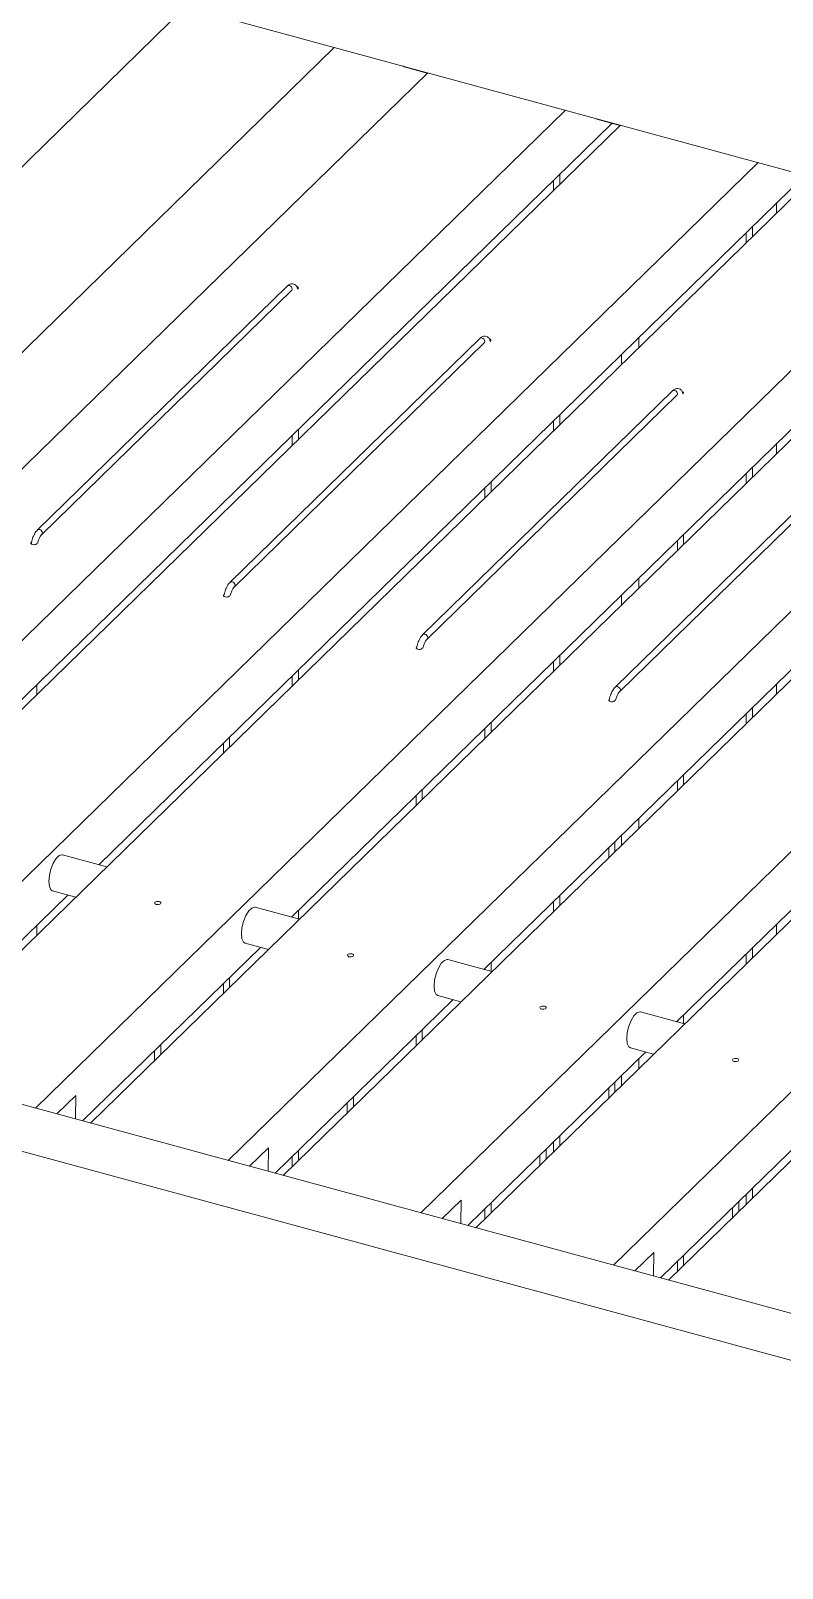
# Model space of a CAD drawing. Header units: millimetres. Extents: x 173 to 1125, y 0 to 736.
# Drawn here: x 852.9 to 889.2, y 551.2 to 625.3 of the extents above; entities that cross this region are included whole.
import ezdxf

# ---------------------------------------------------------------- set-up
doc = ezdxf.new("R2010")
doc.units = ezdxf.units.MM

msp = doc.modelspace()

# ---------------------------------------------------------------- linework, layer by layer
at = {"color": 7, "linetype": 'Continuous', "lineweight": 15}
for p, q in [((808.946, 640.438), (930.73, 607.34)), ((814.472, 581.621), (860.405, 626.453)), ((821.636, 579.674), (867.569, 624.506)), ((870.944, 623.562), (870.869, 623.609)), ((870.944, 623.562), (872.055, 623.26)), ((827.964, 580.226), (872.077, 623.281)), ((834.598, 578.423), (878.71, 621.478)), ((837.251, 577.702), (881.363, 620.757)), ((846.927, 587.628), (880.955, 620.841)), ((880.23, 621.038), (880.155, 621.085)), ((880.23, 621.038), (881.342, 620.736)), ((880.23, 621.038), (881.342, 620.736)), ((843.884, 575.899), (887.996, 618.954)), ((846.537, 575.178), (890.649, 618.233)), ((856.213, 585.104), (890.242, 618.317)), ((878.439, 617.903), (878.439, 618.385)), ((878.139, 618.092), (878.139, 617.61)), ((888.886, 616.512), (888.886, 616.994)), ((853.17, 573.375), (897.282, 616.43)), ((855.824, 572.654), (899.936, 615.709)), ((865.5, 582.58), (899.528, 615.793)), ((887.426, 615.569), (887.426, 615.086)), ((887.426, 615.569), (887.426, 615.086)), ((887.726, 615.379), (887.726, 615.861)), ((887.726, 615.379), (887.726, 615.861)), ((862.457, 570.851), (906.569, 613.906)), ((865.304, 612.998), (853.263, 601.246)), ((865.11, 570.13), (909.222, 613.185)), ((874.786, 580.057), (908.815, 613.27)), ((853.472, 601.031), (865.513, 612.784)), ((871.743, 568.328), (915.855, 611.382)), ((884.072, 577.533), (918.101, 610.746)), ((874.59, 610.474), (862.549, 598.722)), ((874.59, 610.474), (862.549, 598.722)), ((862.759, 598.508), (874.8, 610.26)), ((862.759, 598.508), (874.8, 610.26)), ((874.396, 567.606), (918.508, 610.661)), ((882.253, 610.038), (882.253, 610.52)), ((881.42, 609.707), (881.42, 609.225)), ((881.029, 565.804), (925.142, 608.859)), ((883.876, 607.951), (871.836, 596.198)), ((883.876, 607.951), (871.836, 596.198)), ((883.876, 607.951), (871.836, 596.198)), ((883.683, 565.083), (927.795, 608.137)), ((872.045, 595.984), (884.086, 607.736)), ((872.045, 595.984), (884.086, 607.736)), ((872.045, 595.984), (884.086, 607.736)), ((878.139, 606.505), (878.139, 606.023)), ((878.439, 606.315), (878.439, 606.798)), ((865.538, 605.794), (865.538, 605.312)), ((865.838, 605.604), (865.838, 606.086)), ((893.163, 605.427), (881.122, 593.675)), ((893.163, 605.427), (881.122, 593.675)), ((893.163, 605.427), (881.122, 593.675)), ((893.163, 605.427), (881.122, 593.675)), ((881.332, 593.46), (893.372, 605.212)), ((881.332, 593.46), (893.372, 605.212)), ((881.332, 593.46), (893.372, 605.212)), ((881.332, 593.46), (893.372, 605.212)), ((888.886, 604.924), (888.886, 605.406)), ((887.726, 603.792), (887.726, 604.274)), ((887.726, 603.792), (887.726, 604.274)), ((875.125, 603.08), (875.125, 603.563)), ((875.125, 603.08), (875.125, 603.563)), ((887.426, 603.981), (887.426, 603.499)), ((887.426, 603.981), (887.426, 603.499)), ((874.825, 603.27), (874.825, 602.788)), ((874.825, 603.27), (874.825, 602.788)), ((853.474, 601.033), (853.472, 601.031)), ((884.111, 600.746), (884.111, 600.264)), ((884.111, 600.746), (884.111, 600.264)), ((884.111, 600.746), (884.111, 600.264)), ((884.411, 600.557), (884.411, 601.039)), ((884.411, 600.557), (884.411, 601.039)), ((884.411, 600.557), (884.411, 601.039)), ((882.253, 598.45), (882.253, 598.932)), ((862.76, 598.509), (862.759, 598.508)), ((881.42, 598.119), (881.42, 597.637)), ((872.047, 595.985), (872.045, 595.984)), ((878.439, 594.728), (878.439, 595.21)), ((865.838, 594.017), (865.838, 594.499)), ((878.139, 594.917), (878.139, 594.435)), ((853.238, 593.306), (853.238, 593.788)), ((865.538, 594.206), (865.538, 593.724)), ((888.886, 593.337), (888.886, 593.819)), ((881.333, 593.462), (881.332, 593.46)), ((887.426, 592.393), (887.426, 591.911)), ((887.426, 592.393), (887.426, 591.911)), ((887.726, 592.204), (887.726, 592.686)), ((887.726, 592.204), (887.726, 592.686)), ((874.825, 591.682), (874.825, 591.2)), ((874.825, 591.682), (874.825, 591.2)), ((875.125, 591.493), (875.125, 591.975)), ((875.125, 591.493), (875.125, 591.975)), ((862.224, 590.971), (862.224, 590.489)), ((862.224, 590.971), (862.224, 590.489)), ((862.524, 590.782), (862.524, 591.264)), ((862.524, 590.782), (862.524, 591.264)), ((884.411, 588.969), (884.411, 589.451)), ((884.411, 588.969), (884.411, 589.451)), ((884.411, 588.969), (884.411, 589.451)), ((871.81, 588.258), (871.81, 588.74)), ((871.81, 588.258), (871.81, 588.74)), ((871.81, 588.258), (871.81, 588.74)), ((884.111, 589.158), (884.111, 588.676)), ((884.111, 589.158), (884.111, 588.676)), ((884.111, 589.158), (884.111, 588.676)), ((871.51, 588.447), (871.51, 587.965)), ((871.51, 588.447), (871.51, 587.965)), ((871.51, 588.447), (871.51, 587.965)), ((882.253, 586.863), (882.253, 587.345)), ((881.42, 586.532), (881.42, 586.049)), ((856.6, 584.999), (854.465, 585.579)), ((856.6, 584.999), (854.465, 585.579)), ((856.6, 584.999), (854.465, 585.579)), ((880.797, 585.923), (880.797, 585.441)), ((880.797, 585.923), (880.797, 585.441)), ((880.797, 585.923), (880.797, 585.441)), ((880.797, 585.923), (880.797, 585.441)), ((881.097, 585.734), (881.097, 586.216)), ((881.097, 585.734), (881.097, 586.216)), ((881.097, 585.734), (881.097, 586.216)), ((881.097, 585.734), (881.097, 586.216)), ((846.151, 575.283), (854.718, 583.645)), ((853.993, 583.842), (855.105, 583.54)), ((853.993, 583.842), (855.105, 583.54)), ((853.993, 583.842), (855.105, 583.54)), ((878.139, 583.329), (878.139, 582.847)), ((878.439, 583.14), (878.439, 583.622)), ((865.886, 582.475), (863.752, 583.055)), ((865.886, 582.475), (863.752, 583.055)), ((865.886, 582.475), (863.752, 583.055)), ((865.886, 582.475), (863.752, 583.055)), ((865.538, 582.618), (865.538, 582.57)), ((865.838, 582.488), (865.838, 582.911)), ((853.238, 581.718), (853.238, 582.2)), ((888.886, 581.749), (888.886, 582.231)), ((928.26, 552.968), (823.456, 581.451)), ((855.437, 572.759), (864.005, 581.121)), ((863.28, 581.318), (864.391, 581.016)), ((863.28, 581.318), (864.391, 581.016)), ((863.28, 581.318), (864.391, 581.016)), ((863.28, 581.318), (864.391, 581.016)), ((887.726, 580.616), (887.726, 581.098)), ((887.726, 580.616), (887.726, 581.098)), ((875.172, 579.952), (873.038, 580.532)), ((875.172, 579.952), (873.038, 580.532)), ((875.172, 579.952), (873.038, 580.532)), ((875.172, 579.952), (873.038, 580.532)), ((875.172, 579.952), (873.038, 580.532)), ((875.125, 579.964), (875.125, 580.387)), ((875.125, 579.964), (875.125, 580.387)), ((887.426, 580.806), (887.426, 580.323)), ((887.426, 580.806), (887.426, 580.323)), ((926.44, 551.191), (821.636, 579.674)), ((862.524, 579.194), (862.524, 579.676)), ((862.524, 579.194), (862.524, 579.676)), ((874.825, 580.094), (874.825, 580.046)), ((874.825, 580.094), (874.825, 580.046)), ((862.224, 579.383), (862.224, 578.901)), ((862.224, 579.383), (862.224, 578.901)), ((864.724, 570.235), (873.291, 578.597)), ((872.566, 578.795), (873.677, 578.492)), ((872.566, 578.795), (873.677, 578.492)), ((872.566, 578.795), (873.677, 578.492)), ((872.566, 578.795), (873.677, 578.492)), ((872.566, 578.795), (873.677, 578.492)), ((884.459, 577.428), (882.324, 578.008)), ((884.459, 577.428), (882.324, 578.008)), ((884.459, 577.428), (882.324, 578.008)), ((884.459, 577.428), (882.324, 578.008)), ((884.459, 577.428), (882.324, 578.008)), ((884.459, 577.428), (882.324, 578.008)), ((884.111, 577.571), (884.111, 577.522)), ((884.111, 577.571), (884.111, 577.522)), ((884.111, 577.571), (884.111, 577.522)), ((884.411, 577.441), (884.411, 577.863)), ((884.411, 577.441), (884.411, 577.863)), ((884.411, 577.441), (884.411, 577.863)), ((871.51, 576.86), (871.51, 576.377)), ((871.51, 576.86), (871.51, 576.377)), ((871.51, 576.86), (871.51, 576.377)), ((871.81, 576.67), (871.81, 577.152)), ((871.81, 576.67), (871.81, 577.152)), ((871.81, 576.67), (871.81, 577.152)), ((858.91, 576.148), (858.91, 575.666)), ((858.91, 576.148), (858.91, 575.666)), ((858.91, 576.148), (858.91, 575.666)), ((859.21, 575.959), (859.21, 576.441)), ((859.21, 575.959), (859.21, 576.441)), ((859.21, 575.959), (859.21, 576.441)), ((874.01, 567.712), (882.577, 576.074)), ((881.852, 576.271), (882.964, 575.969)), ((881.852, 576.271), (882.964, 575.969)), ((881.852, 576.271), (882.964, 575.969)), ((881.852, 576.271), (882.964, 575.969)), ((881.852, 576.271), (882.964, 575.969)), ((881.852, 576.271), (882.964, 575.969)), ((882.253, 575.275), (882.253, 575.757)), ((881.097, 574.146), (881.097, 574.629)), ((881.097, 574.146), (881.097, 574.629)), ((881.097, 574.146), (881.097, 574.629)), ((881.097, 574.146), (881.097, 574.629)), ((881.42, 574.944), (881.42, 574.462)), ((854.201, 573.095), (855.113, 573.986)), ((855.113, 573.986), (855.101, 572.851)), ((868.496, 573.435), (868.496, 573.917)), ((868.496, 573.435), (868.496, 573.917)), ((868.496, 573.435), (868.496, 573.917)), ((868.496, 573.435), (868.496, 573.917)), ((880.797, 574.336), (880.797, 573.854)), ((880.797, 574.336), (880.797, 573.854)), ((880.797, 574.336), (880.797, 573.854)), ((880.797, 574.336), (880.797, 573.854)), ((868.196, 573.625), (868.196, 573.142)), ((868.196, 573.625), (868.196, 573.142)), ((868.196, 573.625), (868.196, 573.142)), ((868.196, 573.625), (868.196, 573.142)), ((883.296, 565.188), (891.864, 573.55)), ((863.487, 570.571), (864.4, 571.462)), ((864.4, 571.462), (864.387, 570.327)), ((878.139, 571.742), (878.139, 571.26)), ((878.439, 571.552), (878.439, 572.035)), ((865.538, 571.031), (865.538, 570.549)), ((865.838, 570.841), (865.838, 571.323)), ((877.482, 571.101), (877.482, 570.619)), ((877.482, 571.101), (877.482, 570.619)), ((877.482, 571.101), (877.482, 570.619)), ((877.482, 571.101), (877.482, 570.619)), ((877.482, 571.101), (877.482, 570.619)), ((877.782, 570.911), (877.782, 571.394)), ((877.782, 570.911), (877.782, 571.394)), ((877.782, 570.911), (877.782, 571.394)), ((877.782, 570.911), (877.782, 571.394)), ((877.782, 570.911), (877.782, 571.394)), ((887.426, 569.218), (887.426, 568.736)), ((887.426, 569.218), (887.426, 568.736)), ((887.726, 569.029), (887.726, 569.511)), ((887.726, 569.029), (887.726, 569.511)), ((872.773, 568.048), (873.686, 568.938)), ((873.686, 568.938), (873.673, 567.803)), ((874.825, 568.507), (874.825, 568.025)), ((874.825, 568.507), (874.825, 568.025)), ((875.125, 568.318), (875.125, 568.8)), ((875.125, 568.318), (875.125, 568.8)), ((886.769, 568.577), (886.769, 568.095)), ((886.769, 568.577), (886.769, 568.095)), ((886.769, 568.577), (886.769, 568.095)), ((886.769, 568.577), (886.769, 568.095)), ((886.769, 568.577), (886.769, 568.095)), ((886.769, 568.577), (886.769, 568.095)), ((887.069, 568.388), (887.069, 568.87)), ((887.069, 568.388), (887.069, 568.87)), ((887.069, 568.388), (887.069, 568.87)), ((887.069, 568.388), (887.069, 568.87)), ((887.069, 568.388), (887.069, 568.87)), ((887.069, 568.388), (887.069, 568.87)), ((882.06, 565.524), (882.972, 566.414)), ((882.972, 566.414), (882.96, 565.279)), ((884.411, 565.794), (884.411, 566.276)), ((884.411, 565.794), (884.411, 566.276)), ((884.411, 565.794), (884.411, 566.276)), ((884.111, 565.983), (884.111, 565.501)), ((884.111, 565.983), (884.111, 565.501)), ((884.111, 565.983), (884.111, 565.501))]:
    msp.add_line(p, q, dxfattribs=at)
at = {"color": 8, "linetype": 'Continuous', "lineweight": 15, "flags": 128}
for points in [[(865.304, 612.998), (865.315, 613.007), (865.358, 613.024), (865.408, 613.02), (865.459, 612.996), (865.502, 612.956), (865.531, 612.907), (865.541, 612.855), (865.531, 612.808), (865.513, 612.784)], [(874.59, 610.474), (874.601, 610.484), (874.644, 610.5), (874.695, 610.496), (874.746, 610.472), (874.789, 610.433), (874.817, 610.383), (874.827, 610.331), (874.817, 610.285), (874.8, 610.26)], [(874.59, 610.474), (874.601, 610.484), (874.644, 610.5), (874.695, 610.496), (874.746, 610.472), (874.789, 610.433), (874.817, 610.383), (874.827, 610.331), (874.817, 610.285), (874.8, 610.26)], [(883.876, 607.951), (883.887, 607.96), (883.93, 607.976), (883.981, 607.972), (884.032, 607.948), (884.075, 607.909), (884.104, 607.859), (884.114, 607.807), (884.104, 607.761), (884.086, 607.736)], [(883.876, 607.951), (883.887, 607.96), (883.93, 607.976), (883.981, 607.972), (884.032, 607.948), (884.075, 607.909), (884.104, 607.859), (884.114, 607.807), (884.104, 607.761), (884.086, 607.736)], [(883.876, 607.951), (883.887, 607.96), (883.93, 607.976), (883.981, 607.972), (884.032, 607.948), (884.075, 607.909), (884.104, 607.859), (884.114, 607.807), (884.104, 607.761), (884.086, 607.736)], [(853.263, 601.246), (853.274, 601.255), (853.317, 601.271), (853.368, 601.267), (853.418, 601.244), (853.462, 601.204), (853.49, 601.155), (853.5, 601.103), (853.49, 601.056), (853.474, 601.033)], [(862.549, 598.722), (862.56, 598.731), (862.603, 598.748), (862.654, 598.744), (862.705, 598.72), (862.748, 598.68), (862.777, 598.631), (862.787, 598.579), (862.777, 598.532), (862.76, 598.509)], [(862.549, 598.722), (862.56, 598.731), (862.603, 598.748), (862.654, 598.744), (862.705, 598.72), (862.748, 598.68), (862.777, 598.631), (862.787, 598.579), (862.777, 598.532), (862.76, 598.509)], [(871.836, 596.198), (871.847, 596.208), (871.89, 596.224), (871.94, 596.22), (871.991, 596.196), (872.034, 596.157), (872.063, 596.107), (872.073, 596.055), (872.063, 596.009), (872.047, 595.985)], [(871.836, 596.198), (871.847, 596.208), (871.89, 596.224), (871.94, 596.22), (871.991, 596.196), (872.034, 596.157), (872.063, 596.107), (872.073, 596.055), (872.063, 596.009), (872.047, 595.985)], [(871.836, 596.198), (871.847, 596.208), (871.89, 596.224), (871.94, 596.22), (871.991, 596.196), (872.034, 596.157), (872.063, 596.107), (872.073, 596.055), (872.063, 596.009), (872.047, 595.985)], [(881.122, 593.675), (881.133, 593.684), (881.176, 593.7), (881.227, 593.696), (881.278, 593.672), (881.321, 593.633), (881.349, 593.583), (881.36, 593.531), (881.349, 593.485), (881.333, 593.462)], [(881.122, 593.675), (881.133, 593.684), (881.176, 593.7), (881.227, 593.696), (881.278, 593.672), (881.321, 593.633), (881.349, 593.583), (881.36, 593.531), (881.349, 593.485), (881.333, 593.462)], [(881.122, 593.675), (881.133, 593.684), (881.176, 593.7), (881.227, 593.696), (881.278, 593.672), (881.321, 593.633), (881.349, 593.583), (881.36, 593.531), (881.349, 593.485), (881.333, 593.462)], [(881.122, 593.675), (881.133, 593.684), (881.176, 593.7), (881.227, 593.696), (881.278, 593.672), (881.321, 593.633), (881.349, 593.583), (881.36, 593.531), (881.349, 593.485), (881.333, 593.462)]]:
    msp.add_lwpolyline(points, dxfattribs=at)
at = {"color": 7, "linetype": 'Continuous', "lineweight": 15, "flags": 128}
for points in [[(865.799, 612.855), (865.821, 612.871), (865.838, 612.9), (865.832, 612.93), (865.804, 612.956), (865.769, 612.972)], [(875.086, 610.331), (875.108, 610.347), (875.124, 610.376), (875.118, 610.406), (875.09, 610.433), (875.055, 610.449)], [(875.086, 610.331), (875.108, 610.347), (875.124, 610.376), (875.118, 610.406), (875.09, 610.433), (875.055, 610.449)], [(884.372, 607.807), (884.394, 607.823), (884.411, 607.852), (884.405, 607.882), (884.377, 607.909), (884.342, 607.925)], [(884.372, 607.807), (884.394, 607.823), (884.411, 607.852), (884.405, 607.882), (884.377, 607.909), (884.342, 607.925)], [(884.372, 607.807), (884.394, 607.823), (884.411, 607.852), (884.405, 607.882), (884.377, 607.909), (884.342, 607.925)], [(852.975, 600.66), (852.955, 600.644), (852.938, 600.616), (852.944, 600.586), (852.972, 600.559), (853.018, 600.54), (853.074, 600.531), (853.132, 600.535), (853.183, 600.549), (853.22, 600.572), (853.234, 600.591)], [(862.262, 598.136), (862.241, 598.121), (862.225, 598.092), (862.231, 598.062), (862.259, 598.035), (862.304, 598.016), (862.36, 598.008), (862.418, 598.011), (862.47, 598.025), (862.507, 598.048), (862.52, 598.067)], [(862.262, 598.136), (862.241, 598.121), (862.225, 598.092), (862.231, 598.062), (862.259, 598.035), (862.304, 598.016), (862.36, 598.008), (862.418, 598.011), (862.47, 598.025), (862.507, 598.048), (862.52, 598.067)], [(871.548, 595.612), (871.528, 595.597), (871.511, 595.568), (871.517, 595.538), (871.545, 595.511), (871.59, 595.492), (871.647, 595.484), (871.705, 595.487), (871.756, 595.501), (871.793, 595.525), (871.806, 595.543)], [(871.548, 595.612), (871.528, 595.597), (871.511, 595.568), (871.517, 595.538), (871.545, 595.511), (871.59, 595.492), (871.647, 595.484), (871.705, 595.487), (871.756, 595.501), (871.793, 595.525), (871.806, 595.543)], [(871.548, 595.612), (871.528, 595.597), (871.511, 595.568), (871.517, 595.538), (871.545, 595.511), (871.59, 595.492), (871.647, 595.484), (871.705, 595.487), (871.756, 595.501), (871.793, 595.525), (871.806, 595.543)], [(880.835, 593.088), (880.814, 593.073), (880.797, 593.044), (880.804, 593.014), (880.831, 592.988), (880.877, 592.969), (880.933, 592.96), (880.991, 592.963), (881.043, 592.977), (881.08, 593.001), (881.093, 593.019)], [(880.835, 593.088), (880.814, 593.073), (880.797, 593.044), (880.804, 593.014), (880.831, 592.988), (880.877, 592.969), (880.933, 592.96), (880.991, 592.963), (881.043, 592.977), (881.08, 593.001), (881.093, 593.019)], [(880.835, 593.088), (880.814, 593.073), (880.797, 593.044), (880.804, 593.014), (880.831, 592.988), (880.877, 592.969), (880.933, 592.96), (880.991, 592.963), (881.043, 592.977), (881.08, 593.001), (881.093, 593.019)], [(880.835, 593.088), (880.814, 593.073), (880.797, 593.044), (880.804, 593.014), (880.831, 592.988), (880.877, 592.969), (880.933, 592.96), (880.991, 592.963), (881.043, 592.977), (881.08, 593.001), (881.093, 593.019)], [(854.465, 585.579), (854.439, 585.584), (854.302, 585.542), (854.156, 585.399), (854.019, 585.174), (853.907, 584.893), (853.835, 584.589), (853.809, 584.301), (853.835, 584.062), (853.907, 583.901), (853.993, 583.842)], [(854.465, 585.579), (854.439, 585.584), (854.302, 585.542), (854.156, 585.399), (854.019, 585.174), (853.907, 584.893), (853.835, 584.589), (853.809, 584.301), (853.835, 584.062), (853.907, 583.901), (853.993, 583.842)], [(854.465, 585.579), (854.439, 585.584), (854.302, 585.542), (854.156, 585.399), (854.019, 585.174), (853.907, 584.893), (853.835, 584.589), (853.809, 584.301), (853.835, 584.062), (853.907, 583.901), (853.993, 583.842)], [(858.99, 583.194), (858.944, 583.213), (858.916, 583.239), (858.91, 583.269), (858.927, 583.298), (858.964, 583.321), (859.015, 583.336), (859.074, 583.339), (859.13, 583.33), (859.175, 583.311), (859.203, 583.285), (859.209, 583.255), (859.192, 583.226), (859.155, 583.202), (859.104, 583.188), (859.046, 583.185), (858.99, 583.194)], [(858.99, 583.194), (858.944, 583.213), (858.916, 583.239), (858.91, 583.269), (858.927, 583.298), (858.964, 583.321), (859.015, 583.336), (859.074, 583.339), (859.13, 583.33), (859.175, 583.311), (859.203, 583.285), (859.209, 583.255), (859.192, 583.226), (859.155, 583.202), (859.104, 583.188), (859.046, 583.185), (858.99, 583.194)], [(858.99, 583.194), (858.944, 583.213), (858.916, 583.239), (858.91, 583.269), (858.927, 583.298), (858.964, 583.321), (859.015, 583.336), (859.074, 583.339), (859.13, 583.33), (859.175, 583.311), (859.203, 583.285), (859.209, 583.255), (859.192, 583.226), (859.155, 583.202), (859.104, 583.188), (859.046, 583.185), (858.99, 583.194)], [(859.13, 583.33), (859.074, 583.339), (859.015, 583.336), (858.964, 583.321), (858.927, 583.298), (858.91, 583.269), (858.916, 583.239), (858.944, 583.213), (858.99, 583.194), (859.046, 583.185), (859.104, 583.188), (859.155, 583.202), (859.192, 583.226), (859.209, 583.255), (859.203, 583.285), (859.175, 583.311), (859.13, 583.33)], [(859.13, 583.33), (859.074, 583.339), (859.015, 583.336), (858.964, 583.321), (858.927, 583.298), (858.91, 583.269), (858.916, 583.239), (858.944, 583.213), (858.99, 583.194), (859.046, 583.185), (859.104, 583.188), (859.155, 583.202), (859.192, 583.226), (859.209, 583.255), (859.203, 583.285), (859.175, 583.311), (859.13, 583.33)], [(859.13, 583.33), (859.074, 583.339), (859.015, 583.336), (858.964, 583.321), (858.927, 583.298), (858.91, 583.269), (858.916, 583.239), (858.944, 583.213), (858.99, 583.194), (859.046, 583.185), (859.104, 583.188), (859.155, 583.202), (859.192, 583.226), (859.209, 583.255), (859.203, 583.285), (859.175, 583.311), (859.13, 583.33)], [(863.752, 583.055), (863.726, 583.06), (863.589, 583.018), (863.443, 582.875), (863.306, 582.65), (863.194, 582.369), (863.121, 582.066), (863.096, 581.777), (863.121, 581.538), (863.194, 581.377), (863.28, 581.318)], [(863.752, 583.055), (863.726, 583.06), (863.589, 583.018), (863.443, 582.875), (863.306, 582.65), (863.194, 582.369), (863.121, 582.066), (863.096, 581.777), (863.121, 581.538), (863.194, 581.377), (863.28, 581.318)], [(863.752, 583.055), (863.726, 583.06), (863.589, 583.018), (863.443, 582.875), (863.306, 582.65), (863.194, 582.369), (863.121, 582.066), (863.096, 581.777), (863.121, 581.538), (863.194, 581.377), (863.28, 581.318)], [(863.752, 583.055), (863.726, 583.06), (863.589, 583.018), (863.443, 582.875), (863.306, 582.65), (863.194, 582.369), (863.121, 582.066), (863.096, 581.777), (863.121, 581.538), (863.194, 581.377), (863.28, 581.318)], [(868.276, 580.67), (868.231, 580.689), (868.203, 580.715), (868.197, 580.745), (868.213, 580.774), (868.25, 580.798), (868.302, 580.812), (868.36, 580.815), (868.416, 580.806), (868.462, 580.787), (868.489, 580.761), (868.495, 580.731), (868.479, 580.702), (868.442, 580.679), (868.39, 580.664), (868.332, 580.661), (868.276, 580.67)], [(868.276, 580.67), (868.231, 580.689), (868.203, 580.715), (868.197, 580.745), (868.213, 580.774), (868.25, 580.798), (868.302, 580.812), (868.36, 580.815), (868.416, 580.806), (868.462, 580.787), (868.489, 580.761), (868.495, 580.731), (868.479, 580.702), (868.442, 580.679), (868.39, 580.664), (868.332, 580.661), (868.276, 580.67)], [(868.276, 580.67), (868.231, 580.689), (868.203, 580.715), (868.197, 580.745), (868.213, 580.774), (868.25, 580.798), (868.302, 580.812), (868.36, 580.815), (868.416, 580.806), (868.462, 580.787), (868.489, 580.761), (868.495, 580.731), (868.479, 580.702), (868.442, 580.679), (868.39, 580.664), (868.332, 580.661), (868.276, 580.67)], [(868.276, 580.67), (868.231, 580.689), (868.203, 580.715), (868.197, 580.745), (868.213, 580.774), (868.25, 580.798), (868.302, 580.812), (868.36, 580.815), (868.416, 580.806), (868.462, 580.787), (868.489, 580.761), (868.495, 580.731), (868.479, 580.702), (868.442, 580.679), (868.39, 580.664), (868.332, 580.661), (868.276, 580.67)], [(868.416, 580.806), (868.36, 580.815), (868.302, 580.812), (868.25, 580.798), (868.213, 580.774), (868.197, 580.745), (868.203, 580.715), (868.231, 580.689), (868.276, 580.67), (868.332, 580.661), (868.39, 580.664), (868.442, 580.679), (868.479, 580.702), (868.495, 580.731), (868.489, 580.761), (868.462, 580.787), (868.416, 580.806)], [(868.416, 580.806), (868.36, 580.815), (868.302, 580.812), (868.25, 580.798), (868.213, 580.774), (868.197, 580.745), (868.203, 580.715), (868.231, 580.689), (868.276, 580.67), (868.332, 580.661), (868.39, 580.664), (868.442, 580.679), (868.479, 580.702), (868.495, 580.731), (868.489, 580.761), (868.462, 580.787), (868.416, 580.806)], [(868.416, 580.806), (868.36, 580.815), (868.302, 580.812), (868.25, 580.798), (868.213, 580.774), (868.197, 580.745), (868.203, 580.715), (868.231, 580.689), (868.276, 580.67), (868.332, 580.661), (868.39, 580.664), (868.442, 580.679), (868.479, 580.702), (868.495, 580.731), (868.489, 580.761), (868.462, 580.787), (868.416, 580.806)], [(868.416, 580.806), (868.36, 580.815), (868.302, 580.812), (868.25, 580.798), (868.213, 580.774), (868.197, 580.745), (868.203, 580.715), (868.231, 580.689), (868.276, 580.67), (868.332, 580.661), (868.39, 580.664), (868.442, 580.679), (868.479, 580.702), (868.495, 580.731), (868.489, 580.761), (868.462, 580.787), (868.416, 580.806)], [(873.038, 580.532), (873.012, 580.536), (872.875, 580.494), (872.729, 580.352), (872.592, 580.126), (872.48, 579.845), (872.407, 579.542), (872.382, 579.253), (872.407, 579.014), (872.48, 578.853), (872.566, 578.795)], [(873.038, 580.532), (873.012, 580.536), (872.875, 580.494), (872.729, 580.352), (872.592, 580.126), (872.48, 579.845), (872.407, 579.542), (872.382, 579.253), (872.407, 579.014), (872.48, 578.853), (872.566, 578.795)], [(873.038, 580.532), (873.012, 580.536), (872.875, 580.494), (872.729, 580.352), (872.592, 580.126), (872.48, 579.845), (872.407, 579.542), (872.382, 579.253), (872.407, 579.014), (872.48, 578.853), (872.566, 578.795)], [(873.038, 580.532), (873.012, 580.536), (872.875, 580.494), (872.729, 580.352), (872.592, 580.126), (872.48, 579.845), (872.407, 579.542), (872.382, 579.253), (872.407, 579.014), (872.48, 578.853), (872.566, 578.795)], [(873.038, 580.532), (873.012, 580.536), (872.875, 580.494), (872.729, 580.352), (872.592, 580.126), (872.48, 579.845), (872.407, 579.542), (872.382, 579.253), (872.407, 579.014), (872.48, 578.853), (872.566, 578.795)], [(877.562, 578.146), (877.517, 578.165), (877.489, 578.191), (877.483, 578.221), (877.5, 578.25), (877.537, 578.274), (877.588, 578.288), (877.646, 578.291), (877.702, 578.283), (877.748, 578.264), (877.776, 578.237), (877.782, 578.207), (877.765, 578.178), (877.728, 578.155), (877.677, 578.14), (877.619, 578.137), (877.562, 578.146)], [(877.562, 578.146), (877.517, 578.165), (877.489, 578.191), (877.483, 578.221), (877.5, 578.25), (877.537, 578.274), (877.588, 578.288), (877.646, 578.291), (877.702, 578.283), (877.748, 578.264), (877.776, 578.237), (877.782, 578.207), (877.765, 578.178), (877.728, 578.155), (877.677, 578.14), (877.619, 578.137), (877.562, 578.146)], [(877.562, 578.146), (877.517, 578.165), (877.489, 578.191), (877.483, 578.221), (877.5, 578.25), (877.537, 578.274), (877.588, 578.288), (877.646, 578.291), (877.702, 578.283), (877.748, 578.264), (877.776, 578.237), (877.782, 578.207), (877.765, 578.178), (877.728, 578.155), (877.677, 578.14), (877.619, 578.137), (877.562, 578.146)], [(877.562, 578.146), (877.517, 578.165), (877.489, 578.191), (877.483, 578.221), (877.5, 578.25), (877.537, 578.274), (877.588, 578.288), (877.646, 578.291), (877.702, 578.283), (877.748, 578.264), (877.776, 578.237), (877.782, 578.207), (877.765, 578.178), (877.728, 578.155), (877.677, 578.14), (877.619, 578.137), (877.562, 578.146)], [(877.562, 578.146), (877.517, 578.165), (877.489, 578.191), (877.483, 578.221), (877.5, 578.25), (877.537, 578.274), (877.588, 578.288), (877.646, 578.291), (877.702, 578.283), (877.748, 578.264), (877.776, 578.237), (877.782, 578.207), (877.765, 578.178), (877.728, 578.155), (877.677, 578.14), (877.619, 578.137), (877.562, 578.146)], [(877.702, 578.283), (877.646, 578.291), (877.588, 578.288), (877.537, 578.274), (877.5, 578.25), (877.483, 578.221), (877.489, 578.191), (877.517, 578.165), (877.562, 578.146), (877.619, 578.137), (877.677, 578.14), (877.728, 578.155), (877.765, 578.178), (877.782, 578.207), (877.776, 578.237), (877.748, 578.264), (877.702, 578.283)], [(877.702, 578.283), (877.646, 578.291), (877.588, 578.288), (877.537, 578.274), (877.5, 578.25), (877.483, 578.221), (877.489, 578.191), (877.517, 578.165), (877.562, 578.146), (877.619, 578.137), (877.677, 578.14), (877.728, 578.155), (877.765, 578.178), (877.782, 578.207), (877.776, 578.237), (877.748, 578.264), (877.702, 578.283)], [(877.702, 578.283), (877.646, 578.291), (877.588, 578.288), (877.537, 578.274), (877.5, 578.25), (877.483, 578.221), (877.489, 578.191), (877.517, 578.165), (877.562, 578.146), (877.619, 578.137), (877.677, 578.14), (877.728, 578.155), (877.765, 578.178), (877.782, 578.207), (877.776, 578.237), (877.748, 578.264), (877.702, 578.283)], [(877.702, 578.283), (877.646, 578.291), (877.588, 578.288), (877.537, 578.274), (877.5, 578.25), (877.483, 578.221), (877.489, 578.191), (877.517, 578.165), (877.562, 578.146), (877.619, 578.137), (877.677, 578.14), (877.728, 578.155), (877.765, 578.178), (877.782, 578.207), (877.776, 578.237), (877.748, 578.264), (877.702, 578.283)], [(877.702, 578.283), (877.646, 578.291), (877.588, 578.288), (877.537, 578.274), (877.5, 578.25), (877.483, 578.221), (877.489, 578.191), (877.517, 578.165), (877.562, 578.146), (877.619, 578.137), (877.677, 578.14), (877.728, 578.155), (877.765, 578.178), (877.782, 578.207), (877.776, 578.237), (877.748, 578.264), (877.702, 578.283)], [(882.324, 578.008), (882.298, 578.012), (882.161, 577.97), (882.015, 577.828), (881.878, 577.602), (881.767, 577.321), (881.694, 577.018), (881.668, 576.729), (881.694, 576.49), (881.767, 576.329), (881.852, 576.271)], [(882.324, 578.008), (882.298, 578.012), (882.161, 577.97), (882.015, 577.828), (881.878, 577.602), (881.767, 577.321), (881.694, 577.018), (881.668, 576.729), (881.694, 576.49), (881.767, 576.329), (881.852, 576.271)], [(882.324, 578.008), (882.298, 578.012), (882.161, 577.97), (882.015, 577.828), (881.878, 577.602), (881.767, 577.321), (881.694, 577.018), (881.668, 576.729), (881.694, 576.49), (881.767, 576.329), (881.852, 576.271)], [(882.324, 578.008), (882.298, 578.012), (882.161, 577.97), (882.015, 577.828), (881.878, 577.602), (881.767, 577.321), (881.694, 577.018), (881.668, 576.729), (881.694, 576.49), (881.767, 576.329), (881.852, 576.271)], [(882.324, 578.008), (882.298, 578.012), (882.161, 577.97), (882.015, 577.828), (881.878, 577.602), (881.767, 577.321), (881.694, 577.018), (881.668, 576.729), (881.694, 576.49), (881.767, 576.329), (881.852, 576.271)], [(882.324, 578.008), (882.298, 578.012), (882.161, 577.97), (882.015, 577.828), (881.878, 577.602), (881.767, 577.321), (881.694, 577.018), (881.668, 576.729), (881.694, 576.49), (881.767, 576.329), (881.852, 576.271)], [(886.849, 575.622), (886.803, 575.641), (886.776, 575.668), (886.769, 575.698), (886.786, 575.726), (886.823, 575.75), (886.875, 575.764), (886.933, 575.767), (886.989, 575.759), (887.034, 575.74), (887.062, 575.713), (887.068, 575.683), (887.052, 575.654), (887.015, 575.631), (886.963, 575.617), (886.905, 575.613), (886.849, 575.622)], [(886.849, 575.622), (886.803, 575.641), (886.776, 575.668), (886.769, 575.698), (886.786, 575.726), (886.823, 575.75), (886.875, 575.764), (886.933, 575.767), (886.989, 575.759), (887.034, 575.74), (887.062, 575.713), (887.068, 575.683), (887.052, 575.654), (887.015, 575.631), (886.963, 575.617), (886.905, 575.613), (886.849, 575.622)], [(886.849, 575.622), (886.803, 575.641), (886.776, 575.668), (886.769, 575.698), (886.786, 575.726), (886.823, 575.75), (886.875, 575.764), (886.933, 575.767), (886.989, 575.759), (887.034, 575.74), (887.062, 575.713), (887.068, 575.683), (887.052, 575.654), (887.015, 575.631), (886.963, 575.617), (886.905, 575.613), (886.849, 575.622)], [(886.849, 575.622), (886.803, 575.641), (886.776, 575.668), (886.769, 575.698), (886.786, 575.726), (886.823, 575.75), (886.875, 575.764), (886.933, 575.767), (886.989, 575.759), (887.034, 575.74), (887.062, 575.713), (887.068, 575.683), (887.052, 575.654), (887.015, 575.631), (886.963, 575.617), (886.905, 575.613), (886.849, 575.622)], [(886.849, 575.622), (886.803, 575.641), (886.776, 575.668), (886.769, 575.698), (886.786, 575.726), (886.823, 575.75), (886.875, 575.764), (886.933, 575.767), (886.989, 575.759), (887.034, 575.74), (887.062, 575.713), (887.068, 575.683), (887.052, 575.654), (887.015, 575.631), (886.963, 575.617), (886.905, 575.613), (886.849, 575.622)], [(886.849, 575.622), (886.803, 575.641), (886.776, 575.668), (886.769, 575.698), (886.786, 575.726), (886.823, 575.75), (886.875, 575.764), (886.933, 575.767), (886.989, 575.759), (887.034, 575.74), (887.062, 575.713), (887.068, 575.683), (887.052, 575.654), (887.015, 575.631), (886.963, 575.617), (886.905, 575.613), (886.849, 575.622)], [(886.989, 575.759), (886.933, 575.767), (886.875, 575.764), (886.823, 575.75), (886.786, 575.726), (886.769, 575.698), (886.776, 575.668), (886.803, 575.641), (886.849, 575.622), (886.905, 575.613), (886.963, 575.617), (887.015, 575.631), (887.052, 575.654), (887.068, 575.683), (887.062, 575.713), (887.034, 575.74), (886.989, 575.759)], [(886.989, 575.759), (886.933, 575.767), (886.875, 575.764), (886.823, 575.75), (886.786, 575.726), (886.769, 575.698), (886.776, 575.668), (886.803, 575.641), (886.849, 575.622), (886.905, 575.613), (886.963, 575.617), (887.015, 575.631), (887.052, 575.654), (887.068, 575.683), (887.062, 575.713), (887.034, 575.74), (886.989, 575.759)], [(886.989, 575.759), (886.933, 575.767), (886.875, 575.764), (886.823, 575.75), (886.786, 575.726), (886.769, 575.698), (886.776, 575.668), (886.803, 575.641), (886.849, 575.622), (886.905, 575.613), (886.963, 575.617), (887.015, 575.631), (887.052, 575.654), (887.068, 575.683), (887.062, 575.713), (887.034, 575.74), (886.989, 575.759)], [(886.989, 575.759), (886.933, 575.767), (886.875, 575.764), (886.823, 575.75), (886.786, 575.726), (886.769, 575.698), (886.776, 575.668), (886.803, 575.641), (886.849, 575.622), (886.905, 575.613), (886.963, 575.617), (887.015, 575.631), (887.052, 575.654), (887.068, 575.683), (887.062, 575.713), (887.034, 575.74), (886.989, 575.759)], [(886.989, 575.759), (886.933, 575.767), (886.875, 575.764), (886.823, 575.75), (886.786, 575.726), (886.769, 575.698), (886.776, 575.668), (886.803, 575.641), (886.849, 575.622), (886.905, 575.613), (886.963, 575.617), (887.015, 575.631), (887.052, 575.654), (887.068, 575.683), (887.062, 575.713), (887.034, 575.74), (886.989, 575.759)], [(886.989, 575.759), (886.933, 575.767), (886.875, 575.764), (886.823, 575.75), (886.786, 575.726), (886.769, 575.698), (886.776, 575.668), (886.803, 575.641), (886.849, 575.622), (886.905, 575.613), (886.963, 575.617), (887.015, 575.631), (887.052, 575.654), (887.068, 575.683), (887.062, 575.713), (887.034, 575.74), (886.989, 575.759)]]:
    msp.add_lwpolyline(points, dxfattribs=at)
at = {"color": 7, "linetype": 'Continuous', "lineweight": 15}
for points, knots in [([(865.802, 612.859), (865.793, 612.899), (865.773, 612.985), (865.684, 613.075), (865.557, 613.119), (865.432, 613.095), (865.353, 613.044), (865.312, 613.006), (865.304, 612.998)], [0, 0, 0, 0, 0.174004, 0.382089, 0.568203, 0.751722, 0.949835, 1, 1, 1, 1]), ([(865.513, 612.784), (865.526, 612.794), (865.546, 612.81), (865.544, 612.809), (865.543, 612.808)], [0, 0, 0, 0, 0.60457, 1, 1, 1, 1]), ([(875.089, 610.335), (875.08, 610.375), (875.06, 610.461), (874.971, 610.552), (874.844, 610.596), (874.718, 610.571), (874.639, 610.521), (874.598, 610.482), (874.59, 610.474)], [0, 0, 0, 0, 0.174004, 0.382089, 0.568203, 0.751722, 0.949835, 1, 1, 1, 1]), ([(875.089, 610.335), (875.08, 610.375), (875.06, 610.461), (874.971, 610.552), (874.844, 610.596), (874.718, 610.571), (874.639, 610.521), (874.598, 610.482), (874.59, 610.474)], [0, 0, 0, 0, 0.174004, 0.382089, 0.568203, 0.751722, 0.949835, 1, 1, 1, 1]), ([(874.8, 610.26), (874.812, 610.27), (874.833, 610.286), (874.83, 610.285), (874.829, 610.284)], [0, 0, 0, 0, 0.60457, 1, 1, 1, 1]), ([(874.8, 610.26), (874.812, 610.27), (874.833, 610.286), (874.83, 610.285), (874.829, 610.284)], [0, 0, 0, 0, 0.60457, 1, 1, 1, 1]), ([(884.375, 607.812), (884.366, 607.851), (884.346, 607.937), (884.257, 608.028), (884.13, 608.072), (884.004, 608.047), (883.926, 607.997), (883.885, 607.958), (883.876, 607.951)], [0, 0, 0, 0, 0.1740044, 0.3820894, 0.5682032, 0.7517218, 0.9498348, 1, 1, 1, 1]), ([(884.375, 607.812), (884.366, 607.851), (884.346, 607.937), (884.257, 608.028), (884.13, 608.072), (884.004, 608.047), (883.926, 607.997), (883.885, 607.958), (883.876, 607.951)], [0, 0, 0, 0, 0.1740044, 0.3820894, 0.5682032, 0.7517218, 0.9498348, 1, 1, 1, 1]), ([(884.375, 607.812), (884.366, 607.851), (884.346, 607.937), (884.257, 608.028), (884.13, 608.072), (884.004, 608.047), (883.926, 607.997), (883.885, 607.958), (883.876, 607.951)], [0, 0, 0, 0, 0.1740044, 0.3820894, 0.5682032, 0.7517218, 0.9498348, 1, 1, 1, 1]), ([(884.086, 607.736), (884.098, 607.746), (884.119, 607.762), (884.116, 607.761), (884.115, 607.76)], [0, 0, 0, 0, 0.60457, 1, 1, 1, 1]), ([(884.086, 607.736), (884.098, 607.746), (884.119, 607.762), (884.116, 607.761), (884.115, 607.76)], [0, 0, 0, 0, 0.60457, 1, 1, 1, 1]), ([(884.086, 607.736), (884.098, 607.746), (884.119, 607.762), (884.116, 607.761), (884.115, 607.76)], [0, 0, 0, 0, 0.60457, 1, 1, 1, 1]), ([(853.263, 601.246), (853.238, 601.219), (853.166, 601.14), (853.068, 600.959), (852.99, 600.753), (852.972, 600.632), (852.967, 600.597)], [0, 0, 0, 0, 0.179405, 0.524234, 0.859054, 1, 1, 1, 1]), ([(853.27, 600.6), (853.27, 600.604), (853.281, 600.667), (853.326, 600.792), (853.393, 600.933), (853.446, 601.005), (853.468, 601.027), (853.472, 601.031)], [0, 0, 0, 0, 0.024023, 0.348206, 0.67255, 0.935637, 1, 1, 1, 1]), ([(862.549, 598.722), (862.525, 598.695), (862.452, 598.617), (862.354, 598.435), (862.277, 598.229), (862.259, 598.108), (862.253, 598.073)], [0, 0, 0, 0, 0.179405, 0.524234, 0.859054, 1, 1, 1, 1]), ([(862.549, 598.722), (862.525, 598.695), (862.452, 598.617), (862.354, 598.435), (862.277, 598.229), (862.259, 598.108), (862.253, 598.073)], [0, 0, 0, 0, 0.179405, 0.524234, 0.859054, 1, 1, 1, 1]), ([(862.556, 598.076), (862.557, 598.081), (862.567, 598.143), (862.612, 598.268), (862.679, 598.409), (862.733, 598.481), (862.755, 598.503), (862.759, 598.508)], [0, 0, 0, 0, 0.024023, 0.348206, 0.67255, 0.935637, 1, 1, 1, 1]), ([(862.556, 598.079), (862.557, 598.082), (862.568, 598.144), (862.612, 598.268), (862.679, 598.409), (862.733, 598.481), (862.755, 598.503), (862.759, 598.508)], [0, 0, 0, 0, 0.0192824, 0.3450393, 0.6709596, 0.9353243, 1, 1, 1, 1]), ([(871.836, 596.198), (871.811, 596.172), (871.739, 596.093), (871.641, 595.911), (871.563, 595.705), (871.545, 595.585), (871.54, 595.549)], [0, 0, 0, 0, 0.179405, 0.524234, 0.859054, 1, 1, 1, 1]), ([(871.836, 596.198), (871.811, 596.172), (871.739, 596.093), (871.641, 595.911), (871.563, 595.705), (871.545, 595.585), (871.54, 595.549)], [0, 0, 0, 0, 0.179405, 0.524234, 0.859054, 1, 1, 1, 1]), ([(871.836, 596.198), (871.811, 596.172), (871.739, 596.093), (871.641, 595.911), (871.563, 595.705), (871.545, 595.585), (871.54, 595.549)], [0, 0, 0, 0, 0.179405, 0.524234, 0.859054, 1, 1, 1, 1]), ([(871.842, 595.552), (871.843, 595.557), (871.854, 595.62), (871.899, 595.744), (871.966, 595.885), (872.019, 595.957), (872.041, 595.979), (872.045, 595.984)], [0, 0, 0, 0, 0.024023, 0.348206, 0.67255, 0.935637, 1, 1, 1, 1]), ([(871.843, 595.555), (871.843, 595.559), (871.854, 595.621), (871.899, 595.744), (871.966, 595.885), (872.019, 595.957), (872.041, 595.979), (872.045, 595.984)], [0, 0, 0, 0, 0.0192824, 0.3450393, 0.6709596, 0.9353243, 1, 1, 1, 1]), ([(871.843, 595.555), (871.843, 595.559), (871.854, 595.621), (871.899, 595.744), (871.966, 595.885), (872.019, 595.957), (872.041, 595.979), (872.045, 595.984)], [0, 0, 0, 0, 0.0192824, 0.3450393, 0.6709596, 0.9353243, 1, 1, 1, 1]), ([(881.122, 593.675), (881.097, 593.648), (881.025, 593.569), (880.927, 593.388), (880.849, 593.181), (880.831, 593.061), (880.826, 593.025)], [0, 0, 0, 0, 0.179405, 0.524234, 0.859054, 1, 1, 1, 1]), ([(881.122, 593.675), (881.097, 593.648), (881.025, 593.569), (880.927, 593.388), (880.849, 593.181), (880.831, 593.061), (880.826, 593.025)], [0, 0, 0, 0, 0.179405, 0.524234, 0.859054, 1, 1, 1, 1]), ([(881.122, 593.675), (881.097, 593.648), (881.025, 593.569), (880.927, 593.388), (880.849, 593.181), (880.831, 593.061), (880.826, 593.025)], [0, 0, 0, 0, 0.179405, 0.524234, 0.859054, 1, 1, 1, 1]), ([(881.122, 593.675), (881.097, 593.648), (881.025, 593.569), (880.927, 593.388), (880.849, 593.181), (880.831, 593.061), (880.826, 593.025)], [0, 0, 0, 0, 0.179405, 0.524234, 0.859054, 1, 1, 1, 1]), ([(881.129, 593.029), (881.129, 593.033), (881.14, 593.096), (881.185, 593.22), (881.252, 593.362), (881.305, 593.433), (881.327, 593.456), (881.332, 593.46)], [0, 0, 0, 0, 0.024023, 0.348206, 0.67255, 0.935637, 1, 1, 1, 1]), ([(881.129, 593.031), (881.13, 593.035), (881.14, 593.097), (881.185, 593.22), (881.252, 593.362), (881.305, 593.433), (881.327, 593.456), (881.332, 593.46)], [0, 0, 0, 0, 0.0192824, 0.3450393, 0.6709596, 0.9353243, 1, 1, 1, 1]), ([(881.129, 593.031), (881.13, 593.035), (881.14, 593.097), (881.185, 593.22), (881.252, 593.362), (881.305, 593.433), (881.327, 593.456), (881.332, 593.46)], [0, 0, 0, 0, 0.0192824, 0.3450393, 0.6709596, 0.9353243, 1, 1, 1, 1]), ([(881.129, 593.031), (881.13, 593.035), (881.14, 593.097), (881.185, 593.22), (881.252, 593.362), (881.305, 593.433), (881.327, 593.456), (881.332, 593.46)], [0, 0, 0, 0, 0.0192824, 0.3450393, 0.6709596, 0.9353243, 1, 1, 1, 1])]:
    msp.add_open_spline(points, degree=3, knots=knots, dxfattribs=at)

doc.saveas('drawing.dxf')
